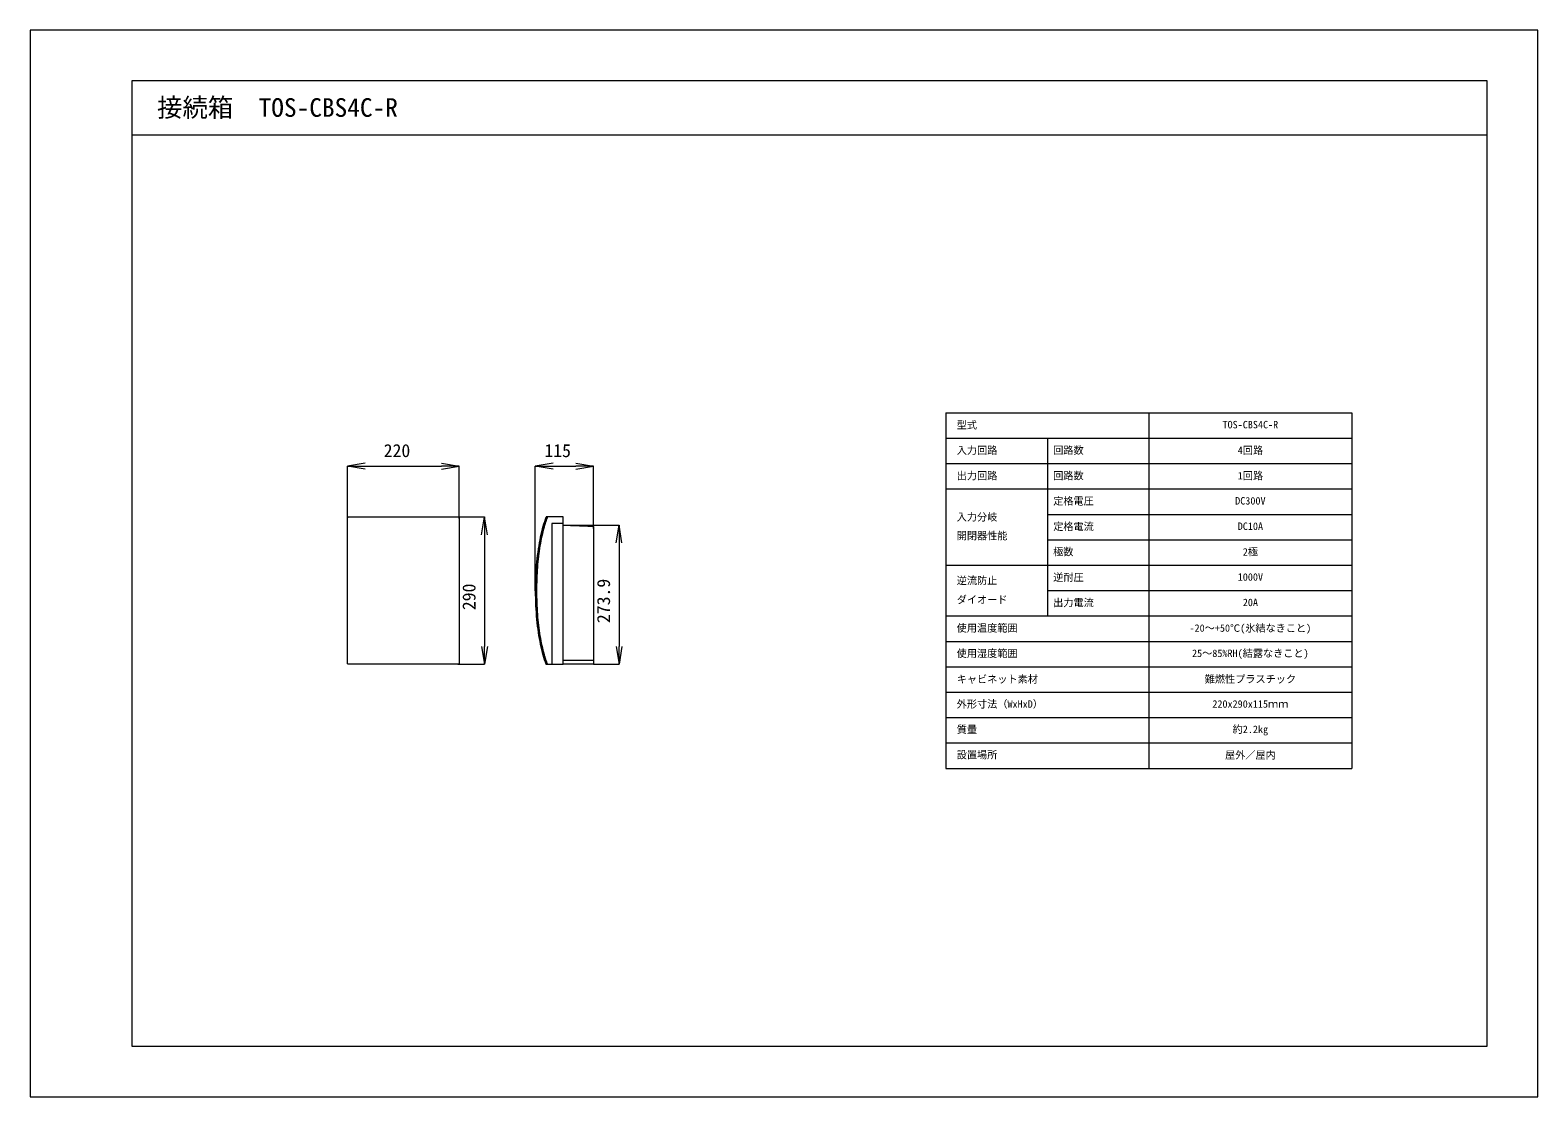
# Model space of a CAD drawing. Units: millimetres, scale not verified. Extents: x -1485 to 1485, y -1050 to 1050.
import ezdxf
from ezdxf.enums import TextEntityAlignment as Align

# ---------------------------------------------------------------- set-up
doc = ezdxf.new("R2010")
doc.units = ezdxf.units.MM
doc.header["$LTSCALE"] = 10
for name, color, linetype, lineweight in [('0-0_0', 7, 'Continuous', 18), ('0-2_用紙枠', 7, 'Continuous', 18), ('0-3_図面枠', 7, 'Continuous', 18)]:
    doc.layers.add(name, color=color, linetype=linetype, lineweight=lineweight)
doc.styles.add('ＭＳ ゴシック', font='')
doc.styles.get('ＭＳ ゴシック').set_extended_font_data('MS Gothic')

msp = doc.modelspace()

# ---------------------------------------------------------------- linework, layer by layer
at = {"layer": '0-0_0'}
for p, q in [((318.8, 296.69), (1118.8, 296.69)), ((318.8, 296.69), (318.8, -403.31)), ((718.8, 296.69), (718.8, -403.31)), ((1118.8, 296.69), (1118.8, -403.31)), ((318.8, 246.69), (1118.8, 246.69)), ((518.8, 246.69), (518.8, -103.31)), ((-860, 88.85), (-860, 191.87)), ((-825, 185.86), (-860, 191.69)), ((-825, 191.69), (-675, 191.69)), ((-675, 197.53), (-640, 191.69)), ((-640, 88.85), (-640, 191.87)), ((-490, -53.69), (-490, 191.87)), ((-455, 185.86), (-490, 191.69)), ((-455, 191.69), (-410, 191.69)), ((-410, 197.53), (-375, 191.69)), ((-375, 69.15), (-375, 191.87)), ((318.8, 196.69), (1118.8, 196.69)), ((318.8, 146.69), (1118.8, 146.69)), ((-642.84, 91.69), (-589.82, 91.69)), ((-595.83, 56.69), (-590, 91.69)), ((518.8, 96.69), (1118.8, 96.69)), ((-435.15, 75.59), (-324.82, 75.59)), ((-330.83, 40.59), (-325, 75.59)), ((-590, 56.69), (-590, -163.31)), ((-325, 40.59), (-325, -163.31)), ((518.8, 46.69), (1118.8, 46.69)), ((318.8, -3.31), (1118.8, -3.31)), ((518.8, -53.31), (1118.8, -53.31)), ((318.8, -103.31), (1118.8, -103.31)), ((-584.17, -163.31), (-590, -198.31)), ((-319.17, -163.31), (-325, -198.31)), ((318.8, -153.31), (1118.8, -153.31)), ((-642.84, -198.31), (-589.82, -198.31)), ((-375, -190.91), (-435.21, -190.91)), ((-374.94, -198.31), (-324.82, -198.31)), ((318.8, -203.31), (1118.8, -203.31)), ((318.8, -253.31), (1118.8, -253.31)), ((318.8, -303.31), (1118.8, -303.31)), ((318.8, -353.31), (1118.8, -353.31)), ((318.8, -403.31), (1118.8, -403.31))]:
    msp.add_line(p, q, dxfattribs=at)
for points in [[(-825, 197.53), (-860, 191.69), (-825, 191.69)], [(-675, 185.86), (-640, 191.69), (-675, 191.69)], [(-455, 197.53), (-490, 191.69), (-455, 191.69)], [(-410, 185.86), (-375, 191.69), (-410, 191.69)], [(-860, -1.13), (-860, 15.11), (-860, 30.36), (-860, 44.38), (-860, 56.92), (-860, 67.73), (-860, 76.57), (-860, 83.19), (-860, 87.34), (-860, 88.78), (-860, 89.08), (-859.99, 89.36), (-859.98, 89.62), (-859.96, 89.86), (-859.93, 90.08), (-859.9, 90.28), (-859.85, 90.47), (-859.8, 90.64), (-859.74, 90.79), (-859.66, 90.93), (-859.58, 91.06), (-859.48, 91.17), (-859.37, 91.27), (-859.24, 91.35), (-859.11, 91.43), (-858.95, 91.49), (-858.78, 91.54), (-858.6, 91.59), (-858.39, 91.62), (-858.17, 91.65), (-857.93, 91.67), (-857.67, 91.68), (-857.39, 91.69), (-857.09, 91.69), (-856, 91.69), (-852.87, 91.69), (-847.88, 91.69), (-841.22, 91.69), (-833.07, 91.69), (-823.62, 91.69)], [(-823.62, 91.69), (-813.05, 91.69), (-801.56, 91.69), (-789.32, 91.69), (-776.52, 91.69), (-763.35, 91.69), (-749.99, 91.69), (-736.64, 91.69), (-723.47, 91.69), (-710.67, 91.69), (-698.43, 91.69), (-686.93, 91.69), (-676.37, 91.69), (-666.91, 91.69), (-658.76, 91.69), (-652.1, 91.69), (-647.11, 91.69), (-643.98, 91.69), (-642.9, 91.69), (-642.6, 91.69), (-642.32, 91.68), (-642.06, 91.67), (-641.82, 91.65), (-641.6, 91.62), (-641.4, 91.59), (-641.21, 91.54), (-641.04, 91.49), (-640.89, 91.43), (-640.75, 91.35), (-640.63, 91.27), (-640.52, 91.17), (-640.42, 91.06), (-640.34, 90.93), (-640.26, 90.79), (-640.2, 90.64), (-640.15, 90.47), (-640.1, 90.28), (-640.07, 90.08), (-640.04, 89.86), (-640.02, 89.62)], [(-640.02, 89.62), (-640.01, 89.36), (-640, 89.08), (-640, 88.78), (-640, 87.34), (-640, 83.19), (-640, 76.57), (-640, 67.73), (-640, 56.92), (-640, 44.38), (-640, 30.36), (-640, 15.11), (-640, -1.13), (-640, -18.11), (-640, -35.59), (-640, -53.31), (-640, -71.03), (-640, -88.5), (-640, -105.48), (-640, -121.72), (-640, -136.98), (-640, -151), (-640, -163.54), (-640, -174.35), (-640, -183.19), (-640, -189.81), (-640, -193.96), (-640, -195.4), (-640, -195.7), (-640.01, -195.98), (-640.02, -196.24), (-640.04, -196.48), (-640.07, -196.7), (-640.1, -196.9), (-640.15, -197.09), (-640.2, -197.26), (-640.26, -197.41), (-640.34, -197.55), (-640.42, -197.68), (-640.52, -197.79)], [(-584.17, 56.69), (-590, 91.69), (-590, 56.69)], [(-464.5, 91.69), (-465.22, 91.69), (-465.66, 91.69), (-465.82, 91.69), (-466.12, 90.95), (-466.42, 90.19), (-466.72, 89.43), (-467.02, 88.66), (-467.32, 87.88), (-467.61, 87.1), (-467.91, 86.3), (-468.2, 85.5), (-468.49, 84.69), (-468.78, 83.87), (-469.07, 83.04), (-469.36, 82.21), (-469.64, 81.36), (-469.93, 80.51), (-470.21, 79.66), (-470.49, 78.79), (-470.77, 77.91), (-471.04, 77.03), (-471.32, 76.14), (-471.59, 75.24), (-471.86, 74.34), (-472.13, 73.42), (-472.4, 72.5), (-472.67, 71.57), (-473.84, 67.33), (-474.96, 62.98), (-476.04, 58.52), (-477.08, 53.96), (-478.06, 49.3), (-479, 44.54), (-479.9, 39.68), (-480.74, 34.74), (-481.54, 29.71), (-482.29, 24.59), (-482.99, 19.4), (-483.64, 14.13)], [(-476.04, 58.52), (-474.96, 62.98), (-473.84, 67.33), (-472.67, 71.57), (-472.4, 72.5), (-472.13, 73.42), (-471.86, 74.34), (-471.59, 75.24), (-471.32, 76.14), (-471.04, 77.03), (-470.77, 77.91), (-470.49, 78.79), (-470.21, 79.66), (-469.93, 80.51), (-469.64, 81.36), (-469.36, 82.21), (-469.07, 83.04), (-468.78, 83.87), (-468.49, 84.69), (-468.2, 85.5), (-467.91, 86.3), (-467.61, 87.1), (-467.32, 87.88), (-467.02, 88.66), (-466.72, 89.43), (-466.42, 90.19), (-466.12, 90.95), (-465.82, 91.69), (-465.83, 91.69), (-465.85, 91.69), (-465.9, 91.69), (-465.95, 91.69), (-466.02, 91.69), (-466.1, 91.69), (-466.19, 91.69), (-466.29, 91.69), (-466.39, 91.69), (-466.5, 91.69), (-466.62, 91.69), (-466.73, 91.69)], [(-466.73, 91.69), (-466.84, 91.69), (-466.96, 91.69), (-467.06, 91.69), (-467.17, 91.69), (-467.27, 91.69), (-467.36, 91.69), (-467.44, 91.69), (-467.51, 91.69), (-467.56, 91.69), (-467.6, 91.69), (-467.63, 91.69), (-467.64, 91.69), (-467.69, 91.69), (-467.73, 91.69), (-467.78, 91.69), (-467.83, 91.69), (-467.89, 91.68), (-467.94, 91.67), (-468, 91.66), (-468.05, 91.64), (-468.11, 91.63), (-468.17, 91.61), (-468.23, 91.58), (-468.29, 91.55), (-468.35, 91.52), (-468.4, 91.48), (-468.46, 91.44), (-468.52, 91.39), (-468.57, 91.34), (-468.63, 91.28), (-468.68, 91.21), (-468.73, 91.14), (-468.78, 91.06), (-468.83, 90.98), (-468.87, 90.89), (-468.91, 90.78), (-470.48, 86.63), (-472, 82.27), (-473.46, 77.71)], [(-435.21, -152.99), (-435.21, -138.69), (-435.21, -123.12), (-435.21, -106.55), (-435.21, -89.22), (-435.21, -71.39), (-435.21, -53.31), (-435.21, -35.22), (-435.21, -17.39), (-435.21, -0.06), (-435.21, 16.51), (-435.21, 32.07), (-435.21, 46.38), (-435.21, 59.18), (-435.21, 70.21), (-435.21, 79.23), (-435.21, 85.99), (-435.21, 90.23), (-435.21, 91.69), (-435.37, 91.69), (-435.82, 91.69), (-436.53, 91.69), (-437.48, 91.69), (-438.65, 91.69), (-440, 91.69), (-441.51, 91.69), (-443.15, 91.69), (-444.9, 91.69), (-446.73, 91.69), (-448.61, 91.69), (-450.52, 91.69), (-452.42, 91.69), (-454.31, 91.69), (-456.13, 91.69), (-457.88, 91.69), (-459.53, 91.69), (-461.04, 91.69), (-462.39, 91.69), (-463.55, 91.69), (-464.5, 91.69)], [(-473.46, 77.71), (-474.88, 72.96), (-476.25, 68.02), (-477.56, 62.9), (-478.82, 57.6), (-480.02, 52.13), (-481.16, 46.5), (-482.25, 40.71), (-483.26, 34.76), (-484.22, 28.67), (-485.11, 22.44), (-485.93, 16.07), (-486.68, 9.58), (-487.35, 2.96), (-487.96, -3.78), (-488.49, -10.63), (-488.94, -17.59), (-489.32, -24.64), (-489.61, -31.79), (-489.83, -39.03), (-489.96, -46.35), (-490, -53.75), (-489.96, -61.11), (-489.83, -68.39), (-489.62, -75.59), (-489.33, -82.7), (-488.96, -89.71), (-488.52, -96.63), (-488, -103.44), (-487.4, -110.15), (-486.73, -116.73), (-486, -123.2), (-485.19, -129.54), (-484.31, -135.74), (-483.37, -141.81), (-482.37, -147.73), (-481.3, -153.5), (-480.17, -159.11), (-478.98, -164.56), (-477.74, -169.84)], [(-435.21, 75.59), (-434.93, 75.58), (-434.1, 75.55), (-432.78, 75.5), (-431.01, 75.44), (-428.85, 75.36), (-426.34, 75.27), (-423.52, 75.16), (-420.46, 75.05), (-417.2, 74.93), (-413.78, 74.8), (-410.26, 74.66), (-406.68, 74.53), (-403.09, 74.39), (-399.54, 74.25), (-396.08, 74.12), (-392.75, 73.99), (-389.62, 73.86), (-386.71, 73.75), (-384.09, 73.64), (-381.8, 73.54), (-379.88, 73.45), (-378.4, 73.38), (-377.39, 73.32), (-376.9, 73.28), (-376.71, 73.25), (-376.53, 73.21), (-376.36, 73.17), (-376.2, 73.13), (-376.05, 73.07), (-375.92, 73.01), (-375.8, 72.94), (-375.69, 72.86), (-375.59, 72.76), (-375.5, 72.66), (-375.42, 72.54), (-375.34, 72.4), (-375.28, 72.25), (-375.22, 72.09), (-375.17, 71.91)], [(-375.17, 71.91), (-375.13, 71.7), (-375.1, 71.48), (-375.07, 71.24), (-375.05, 70.98), (-375.03, 70.69), (-375.02, 70.39), (-375.01, 70.05), (-375, 69.69), (-375, 69.31), (-375, 67.59), (-375, 63.37), (-375, 56.89), (-375, 48.38), (-375, 38.05), (-375, 26.15), (-375, 12.89), (-375, -1.49), (-375, -16.77), (-375, -32.72), (-375, -49.1), (-375, -65.7), (-375, -82.28), (-375, -98.61), (-375, -114.47), (-375, -129.63), (-375, -143.87), (-375, -156.94), (-375, -168.63), (-375, -178.7), (-375, -186.94), (-375, -193.1), (-375, -196.97), (-375, -198.31), (-375.3, -198.31), (-376.18, -198.31), (-377.59, -198.31), (-379.46, -198.31), (-381.75, -198.31), (-384.41, -198.31)], [(-319.17, 40.59), (-325, 75.59), (-325, 40.59)], [(-479, -152.05), (-479.9, -147.19), (-480.74, -142.25), (-481.54, -137.22), (-482.29, -132.1), (-482.99, -126.91), (-483.64, -121.64), (-484.24, -116.3), (-484.79, -110.89), (-485.29, -105.41), (-485.74, -99.87), (-486.14, -94.27), (-486.49, -88.62), (-486.78, -82.91), (-487.02, -77.16), (-487.21, -71.37), (-487.34, -65.53), (-487.43, -59.66), (-487.45, -53.75), (-487.43, -47.85), (-487.34, -41.97), (-487.21, -36.14), (-487.02, -30.34), (-486.78, -24.59), (-486.49, -18.89), (-486.14, -13.24), (-485.74, -7.64), (-485.29, -2.1), (-484.79, 3.38), (-484.24, 8.79), (-483.64, 14.13), (-482.99, 19.4), (-482.29, 24.59), (-481.54, 29.71), (-480.74, 34.74), (-479.9, 39.68), (-479, 44.54), (-478.06, 49.3), (-477.08, 53.96), (-476.04, 58.52)], [(-483.64, 14.13), (-484.24, 8.79), (-484.79, 3.38), (-485.29, -2.1), (-485.74, -7.64), (-486.14, -13.24), (-486.49, -18.89), (-486.78, -24.59), (-487.02, -30.34), (-487.21, -36.14), (-487.34, -41.97), (-487.43, -47.85), (-487.45, -53.75)], [(-857.09, -198.31), (-857.39, -198.3), (-857.67, -198.3), (-857.93, -198.28), (-858.17, -198.26), (-858.39, -198.24), (-858.6, -198.2), (-858.78, -198.16), (-858.95, -198.11), (-859.11, -198.04), (-859.24, -197.97), (-859.37, -197.88), (-859.48, -197.79), (-859.58, -197.68), (-859.66, -197.55), (-859.74, -197.41), (-859.8, -197.26), (-859.85, -197.09), (-859.9, -196.9), (-859.93, -196.7), (-859.96, -196.48), (-859.98, -196.24), (-859.99, -195.98), (-860, -195.7), (-860, -195.4), (-860, -193.96), (-860, -189.81), (-860, -183.19), (-860, -174.35), (-860, -163.54), (-860, -151), (-860, -136.98), (-860, -121.72), (-860, -105.48), (-860, -88.5), (-860, -71.03), (-860, -53.31), (-860, -35.59), (-860, -18.11), (-860, -1.13)], [(-487.45, -53.75), (-487.43, -59.66), (-487.34, -65.53), (-487.21, -71.37), (-487.02, -77.16), (-486.78, -82.91), (-486.49, -88.62), (-486.14, -94.27), (-485.74, -99.87), (-485.29, -105.41), (-484.79, -110.89), (-484.24, -116.3), (-483.64, -121.64), (-482.99, -126.91), (-482.29, -132.1), (-481.54, -137.22), (-480.74, -142.25), (-479.9, -147.19), (-479, -152.05), (-478.06, -156.81), (-477.08, -161.47), (-476.04, -166.03), (-474.96, -170.49), (-473.84, -174.84), (-472.67, -179.08), (-472.42, -179.96), (-472.16, -180.84), (-471.91, -181.7), (-471.65, -182.57), (-471.39, -183.42), (-471.13, -184.27), (-470.87, -185.11), (-470.6, -185.95), (-470.34, -186.77), (-470.07, -187.59), (-469.8, -188.4), (-469.53, -189.21), (-469.26, -190.01), (-468.98, -190.8), (-468.71, -191.58)], [(-595.83, -163.31), (-590, -198.31), (-590, -163.31)], [(-466.76, -198.31), (-466.65, -198.31), (-466.55, -198.31), (-466.46, -198.31), (-466.38, -198.31), (-466.31, -198.31), (-466.26, -198.31), (-466.22, -198.31), (-466.19, -198.31), (-466.18, -198.31), (-466.47, -197.59), (-466.75, -196.86), (-467.03, -196.13), (-467.32, -195.39), (-467.6, -194.64), (-467.88, -193.89), (-468.16, -193.13), (-468.43, -192.36), (-468.71, -191.58), (-468.98, -190.8), (-469.26, -190.01), (-469.53, -189.21), (-469.8, -188.4), (-470.07, -187.59), (-470.34, -186.77), (-470.6, -185.95), (-470.87, -185.11), (-471.13, -184.27), (-471.39, -183.42), (-471.65, -182.57), (-471.91, -181.7), (-472.16, -180.84), (-472.42, -179.96), (-472.67, -179.08), (-473.84, -174.84), (-474.96, -170.49), (-476.04, -166.03), (-477.08, -161.47), (-478.06, -156.81), (-479, -152.05)], [(-477.74, -169.84), (-476.44, -174.95), (-475.08, -179.88), (-473.68, -184.63), (-472.22, -189.18), (-470.71, -193.54), (-469.16, -197.69), (-469.16, -197.69), (-469.16, -197.69), (-469.16, -197.68), (-469.16, -197.67), (-469.17, -197.66), (-469.17, -197.65), (-469.18, -197.63), (-469.19, -197.62), (-469.19, -197.6), (-469.2, -197.58), (-469.21, -197.56), (-469.22, -197.54), (-469.22, -197.53), (-469.23, -197.51), (-469.24, -197.49), (-469.24, -197.47), (-469.25, -197.46), (-469.26, -197.44), (-469.26, -197.43), (-469.27, -197.42), (-469.27, -197.41), (-469.27, -197.4), (-469.28, -197.4), (-469.28, -197.4)], [(-468.71, -191.58), (-468.43, -192.36), (-468.16, -193.13), (-467.88, -193.89), (-467.6, -194.64), (-467.32, -195.39), (-467.03, -196.13), (-466.75, -196.86), (-466.47, -197.59), (-466.18, -198.31), (-466.02, -198.31), (-465.57, -198.31), (-464.85, -198.31), (-463.89, -198.31), (-462.71, -198.31), (-461.34, -198.31), (-459.81, -198.31), (-458.15, -198.31), (-456.38, -198.31), (-454.53, -198.31), (-452.63, -198.31), (-450.7, -198.31), (-448.77, -198.31), (-446.86, -198.31), (-445.01, -198.31), (-443.24, -198.31), (-441.58, -198.31), (-440.05, -198.31), (-438.69, -198.31), (-437.51, -198.31), (-436.55, -198.31), (-435.82, -198.31), (-435.37, -198.31), (-435.21, -198.31), (-435.21, -196.84), (-435.21, -192.6), (-435.21, -185.84), (-435.21, -176.82), (-435.21, -165.79), (-435.21, -152.99)], [(-330.83, -163.31), (-325, -198.31), (-325, -163.31)], [(-640.52, -197.79), (-640.63, -197.88), (-640.75, -197.97), (-640.89, -198.04), (-641.04, -198.11), (-641.21, -198.16), (-641.4, -198.2), (-641.6, -198.24), (-641.82, -198.26), (-642.06, -198.28), (-642.32, -198.3), (-642.6, -198.3), (-642.9, -198.31), (-643.98, -198.31), (-647.11, -198.31), (-652.1, -198.31), (-658.76, -198.31), (-666.91, -198.31), (-676.37, -198.31), (-686.93, -198.31), (-698.43, -198.31), (-710.67, -198.31), (-723.47, -198.31), (-736.64, -198.31), (-749.99, -198.31), (-763.35, -198.31), (-776.52, -198.31), (-789.32, -198.31), (-801.56, -198.31), (-813.05, -198.31), (-823.62, -198.31), (-833.07, -198.31), (-841.22, -198.31), (-847.88, -198.31), (-852.87, -198.31), (-856, -198.31), (-857.09, -198.31)], [(-469.28, -197.4), (-469.23, -197.5), (-469.19, -197.59), (-469.14, -197.67), (-469.09, -197.75), (-469.04, -197.83), (-468.99, -197.89), (-468.93, -197.95), (-468.88, -198), (-468.82, -198.05), (-468.76, -198.09), (-468.7, -198.13), (-468.64, -198.16), (-468.59, -198.19), (-468.53, -198.22), (-468.47, -198.24), (-468.41, -198.26), (-468.35, -198.27), (-468.3, -198.28), (-468.24, -198.29), (-468.19, -198.3), (-468.14, -198.3), (-468.09, -198.3), (-468.05, -198.31), (-468, -198.31), (-467.99, -198.31), (-467.97, -198.31), (-467.92, -198.31), (-467.87, -198.31), (-467.8, -198.31), (-467.72, -198.31), (-467.63, -198.31), (-467.53, -198.31), (-467.43, -198.31), (-467.32, -198.31), (-467.2, -198.31), (-467.09, -198.31), (-466.98, -198.31), (-466.87, -198.31), (-466.76, -198.31)], [(-384.41, -198.31), (-387.38, -198.31), (-390.61, -198.31), (-394.05, -198.31), (-397.65, -198.31), (-401.35, -198.31), (-405.11, -198.31), (-408.86, -198.31), (-412.56, -198.31), (-416.16, -198.31), (-419.6, -198.31), (-422.84, -198.31), (-425.81, -198.31), (-428.46, -198.31), (-430.75, -198.31), (-432.63, -198.31), (-434.03, -198.31), (-434.91, -198.31), (-435.21, -198.31)]]:
    msp.add_lwpolyline(points, dxfattribs=at)
msp.add_lwpolyline([(-457.35, 78.64), (-457.35, -198.31), (-435.21, -198.31), (-435.21, 78.64)], close=True, dxfattribs=at)
at = {"layer": '0-2_用紙枠'}
msp.add_lwpolyline([(-1485, -1050), (1485, -1050), (1485, 1050), (-1485, 1050)], close=True, dxfattribs=at)
at = {"layer": '0-3_図面枠'}
msp.add_line((1385, 843.39), (-1285, 843.39), dxfattribs=at)
msp.add_lwpolyline([(1385, -950), (1385, 950), (-1285, 950), (-1285, -950)], close=True, dxfattribs=at)

# ---------------------------------------------------------------- texts
at = {"layer": '0-0_0', "style": 'ＭＳ ゴシック'}
for s, height, p in [('  型式', 14.66, (320.3, 260.96)), ('TOS-CBS4C-R', 14.66, (863.8, 261.69)), ('220', 25.66, (-788.58, 201.69)), ('115', 25.66, (-472.07, 201.69)), ('  入力回路', 14.66, (320.3, 211.07)), (' 回路数', 14.66, (520.3, 211.18)), ('4回路', 14.66, (893.8, 211.07)), ('  出力回路', 14.66, (320.3, 161.07)), (' 回路数', 14.66, (520.3, 161.18)), ('1回路', 14.66, (893.8, 161.07)), (' 定格電圧', 14.66, (520.3, 111.24)), ('DC300V', 14.66, (888.8, 111.69)), ('  入力分岐', 14.66, (320.3, 79.78)), ('  開閉器性能', 14.66, (320.3, 42.93)), (' 定格電流', 14.66, (520.3, 61.24)), ('DC10A', 14.66, (893.8, 61.69)), (' 極数', 14.66, (520.3, 11.3)), ('2極', 14.66, (903.8, 11.07)), ('  逆流防止', 14.66, (320.3, -45.22)), (' 逆耐圧', 14.66, (520.3, -38.93)), ('1000V', 14.66, (893.8, -38.31)), ('  ダイオード', 14.66, (320.3, -82.98)), (' 出力電流', 14.66, (520.3, -88.76)), ('20A', 14.66, (903.8, -88.31)), ('  使用温度範囲', 14.66, (320.3, -138.82)), ('-20～+50℃(氷結なきこと)', 14.66, (798.8, -138.87)), ('  使用湿度範囲', 14.66, (320.3, -188.82)), ('25～85%RH(結露なきこと)', 14.66, (803.8, -188.48)), ('  キャビネット素材', 14.66, (320.3, -239.39)), ('難燃性プラスチック', 14.66, (828.8, -239.27)), ('  外形寸法（WxHxD）', 14.66, (320.3, -288.48)), ('220x290x115ｍｍ', 14.66, (843.8, -288.31)), ('  質量', 14.66, (320.3, -338.48)), ('約2.2kg', 14.66, (883.8, -338.19)), ('  設置場所', 14.66, (320.3, -388.36)), ('屋外／屋内', 14.66, (868.8, -388.76))]:
    msp.add_text(s, height=height, dxfattribs=at).set_placement(p, align=Align.BOTTOM_LEFT)
for s, p in [('290', (-600, -91.89)), ('273.9', (-335, -117.34))]:
    msp.add_text(s, height=25.66, rotation=90, dxfattribs=at).set_placement(p, align=Align.BOTTOM_LEFT)
at = {"layer": '0-3_図面枠', "style": 'ＭＳ ゴシック'}
msp.add_text('接続箱\u3000TOS-CBS4C-R', height=36.66, dxfattribs=at).set_placement((-1235, 868.39), align=Align.BOTTOM_LEFT)

doc.saveas('drawing.dxf')
